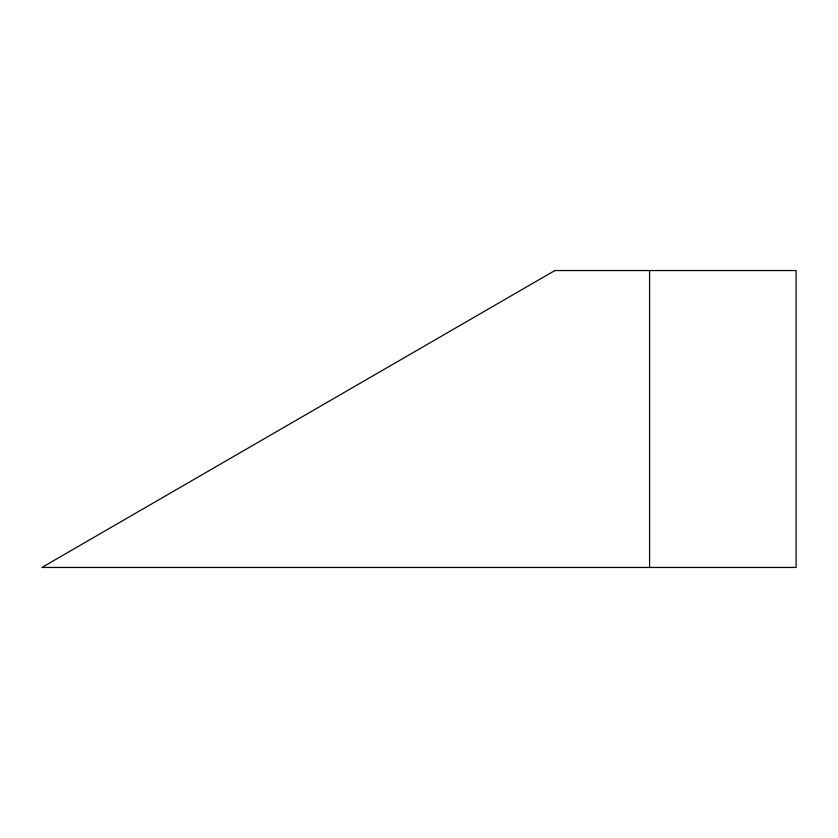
<?xml version="1.0" encoding="UTF-8"?>
<svg xmlns="http://www.w3.org/2000/svg" width="838" height="838" viewBox="0 0 838 838"><rect width="100%" height="100%" fill="white"/><g stroke="black" fill="none" stroke-linecap="round" stroke-linejoin="round"><path stroke-width="1.26" d="M649.586 270.548L649.586 567.452M554.861 270.548L41.9 567.452L796.1 567.452L796.1 270.548L554.861 270.548"/></g></svg>
